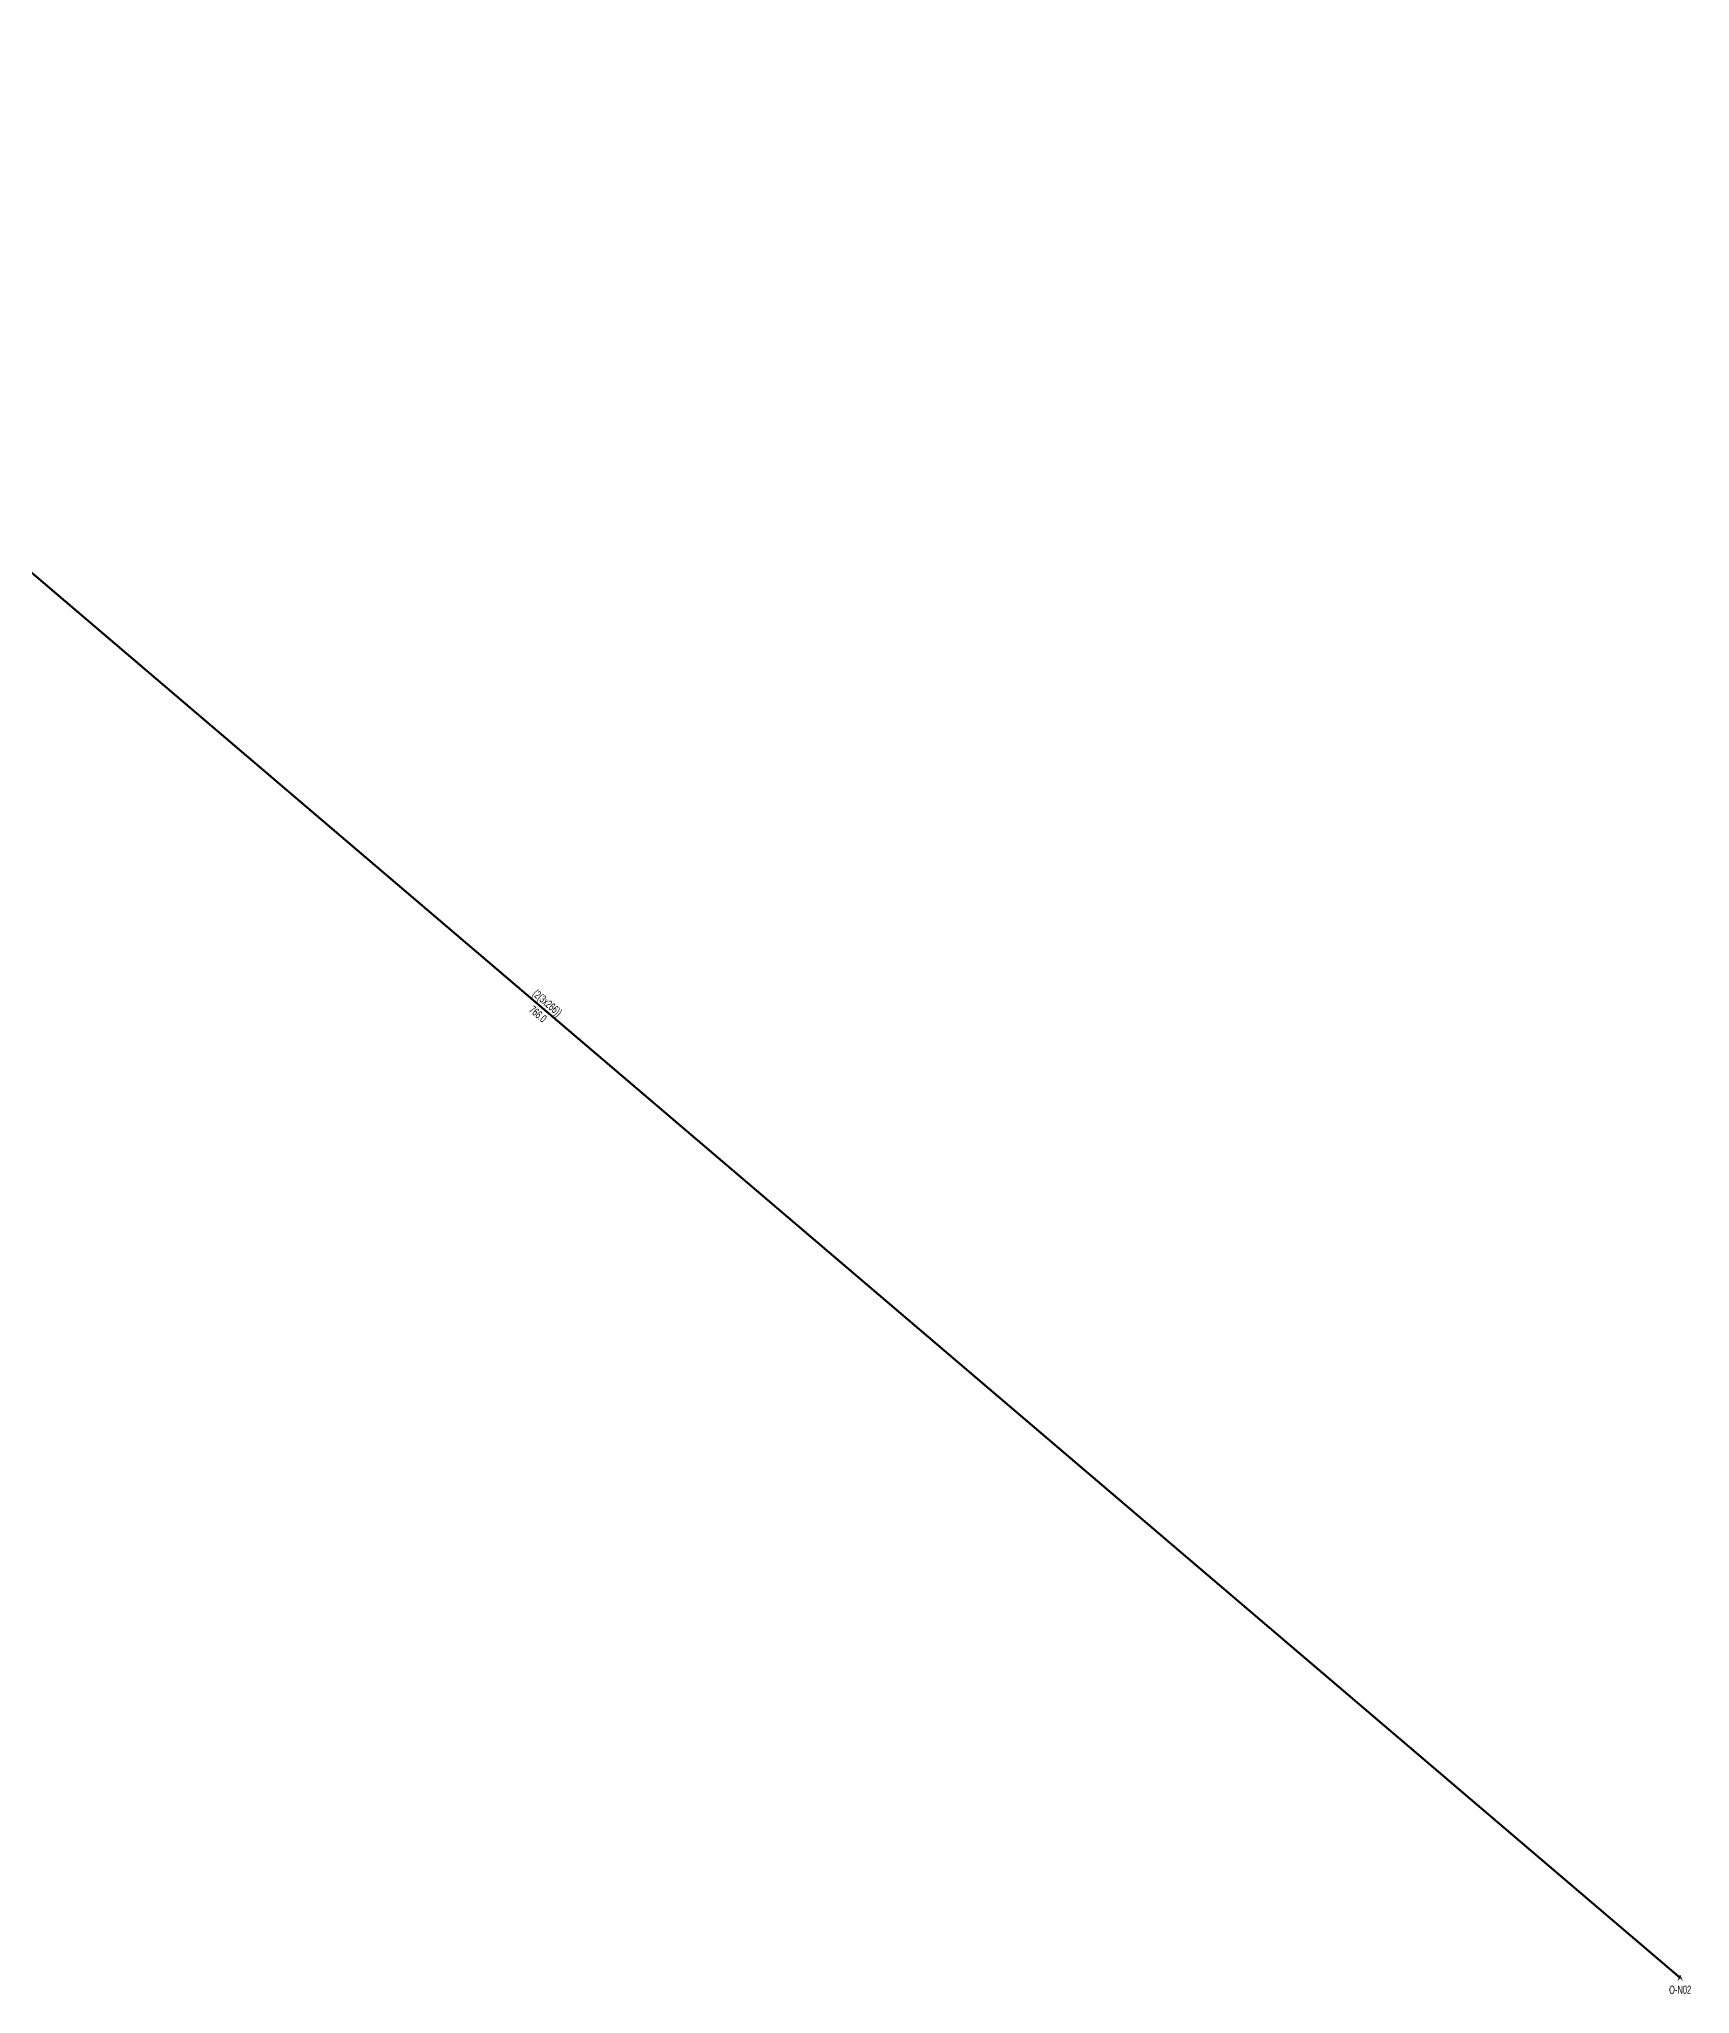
# Model space of a CAD drawing. Header units: millimetres. Extents: x 367507 to 373457, y 4068694 to 4074327.
# Drawn here: x 369785 to 370208, y 4068694 to 4069194 of the extents above; entities that cross this region are included whole.
import ezdxf
from ezdxf.enums import TextEntityAlignment as Align

# ---------------------------------------------------------------- set-up
doc = ezdxf.new("R2010")
doc.units = ezdxf.units.MM
doc.layers.add('HAT_OG_HAVAI_MEVCUT', color=48, linetype='Continuous', lineweight=70)
doc.layers.add('NODE_ENH_MEVCUT', color=5, linetype='Continuous', lineweight=25)
doc.styles.add('Direk', font='B_CAD')
doc.styles.get("Standard").update_dxf_attribs({"font": 'Arial'})

msp = doc.modelspace()

# ---------------------------------------------------------------- linework, layer by layer
at = {"layer": 'HAT_OG_HAVAI_MEVCUT'}
msp.add_line((369622.506933, 4069194.475261), (370205.355427, 4068697.864395), dxfattribs=at)

# ---------------------------------------------------------------- texts
at = {"layer": 'HAT_OG_HAVAI_MEVCUT', "lineweight": 30, "width": 0.53}
msp.add_text('(2(3x266))', height=2.05, rotation=319.567639, dxfattribs=at).set_placement((369914.482448, 4068946.816824, 185102.677714), align=Align.CENTER)
msp.add_text('766.0', height=2.05, rotation=319.567639, dxfattribs=at).set_placement((369913.379913, 4068945.522832, 185102.677714), align=Align.TOP_CENTER)
at = {"layer": 'NODE_ENH_MEVCUT', "style": 'Direk'}
msp.add_text('A', height=1.4, dxfattribs=at).set_placement((370205.355427, 4068697.864395), align=Align.MIDDLE_CENTER)
at = {"layer": 'NODE_ENH_MEVCUT', "width": 0.6}
msp.add_text('O-N02', height=2.1, dxfattribs=at).set_placement((370205.355427, 4068695.864395), align=Align.TOP_CENTER)

doc.saveas('drawing.dxf')
